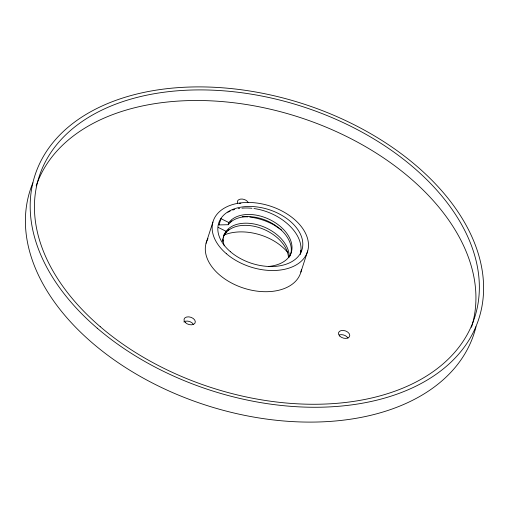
<?xml version="1.0" encoding="UTF-8"?>
<svg xmlns="http://www.w3.org/2000/svg" width="509" height="509" viewBox="0 0 509 509"><rect width="100%" height="100%" fill="white"/><g stroke="black" fill="none" stroke-linecap="round" stroke-linejoin="round"><path stroke-width="0.76" d="M253.927 208.525A44.238 28.981 22.9 0 1 276.603 216.172C289.945 223.585 304.147 237.868 300.469 254.487M206.069 243.245L212.915 222.058M218.978 224.927L220.989 218.705M222.808 241.444L223.273 240.006A34.803 21.887 11.7 0 0 222.579 240.992M223.177 237.582A34.803 21.881 11.7 0 1 225.385 233.44L226.091 231.29A34.803 22.873 24.3 0 1 263.891 226.919A34.803 22.873 24.3 0 1 289.163 257.261M219.099 224.914L228.21 224.723L228.904 222.573L221.097 218.736M300.463 252.114L300.921 250.676M300.463 252.559L301.163 250.403M300.876 272.111L307.722 250.918M223.871 235.215L226.079 232.047M228.21 224.723L231.729 220.874M225.392 233.446L228.91 229.591M218.278 227.453L226.091 231.29A34.803 21.887 11.7 0 0 224.323 245.828M281.452 229.922L273.785 224.889A44.238 28.981 22.9 0 0 249.798 217.076M223.954 235.075A43.729 28.224 17.9 0 1 287.967 252.801M227.86 212.228A44.238 28.981 22.9 0 1 230.208 211.07M232.734 210.083A44.238 28.981 22.9 0 1 234.732 209.466M238.244 208.671A44.238 28.981 22.9 0 1 239.707 208.442M241.96 208.181A44.238 28.981 22.9 0 1 251.955 208.283M228.897 222.567A34.803 22.873 24.3 0 1 272.83 221.199A34.803 22.873 24.3 0 1 288.94 256.956A34.803 21.887 11.7 0 1 268.625 266.462M227.93 230.749A34.803 22.873 24.3 0 1 264.451 229.61A34.803 22.873 24.3 0 1 288.469 257.529M242.233 216.719A44.238 28.981 22.9 0 1 247.838 216.879M222.624 239.803A34.803 21.881 11.7 0 1 222.853 238.683M230.742 222.026A34.803 22.873 24.3 0 1 272.137 223.356A34.803 22.873 24.3 0 1 290.047 255.995M301.404 269.649A49.564 31.991 17.9 0 1 243.022 287.916A49.564 31.991 17.9 0 1 207.996 238.6M475.979 326.772A233.23 150.537 17.9 0 1 205.254 404.979A233.23 150.537 17.9 0 1 32.894 182.833M239.44 203.307A5.828 3.767 17.9 0 1 240.872 203.301M183.774 321.911A5.828 3.767 17.9 0 1 193.515 324.519M339.268 334.96A5.828 3.767 17.9 0 1 347.965 338.097M36.184 185.874A228.853 147.712 17.9 0 1 297.161 116.567A228.853 147.712 17.9 0 1 472.365 324.316M472.148 325.06A228.853 147.712 17.9 0 1 471.48 327.281M237.773 203.587A5.828 3.767 17.9 0 1 240.808 199.07A5.828 3.767 17.9 0 1 248.227 202.48M226.384 253.724A49.564 31.991 17.9 0 0 306.902 253.291A49.564 31.991 17.9 0 0 247.667 202.448A49.564 31.991 17.9 0 0 226.384 253.724M230.38 251.694A43.729 28.224 17.9 0 0 301.417 251.319A43.729 28.224 17.9 0 0 249.156 206.457A43.729 28.224 17.9 0 0 230.38 251.694M97.213 328.184A233.23 150.537 17.9 0 0 476.106 326.167A233.23 150.537 17.9 0 0 197.365 86.899A233.23 150.537 17.9 0 0 97.213 328.184M100.209 326.663A228.853 147.712 17.9 0 0 471.996 324.685A228.853 147.712 17.9 0 0 198.478 89.908A228.853 147.712 17.9 0 0 100.209 326.663M339.624 335.972A5.828 3.767 17.9 0 0 349.352 336.831A5.828 3.767 17.9 0 0 343.346 330.436A5.828 3.767 17.9 0 0 339.624 335.972M185.174 322.394A5.828 3.767 17.9 0 0 194.902 323.247A5.828 3.767 17.9 0 0 188.896 316.859A5.828 3.767 17.9 0 0 185.174 322.394"/></g></svg>
